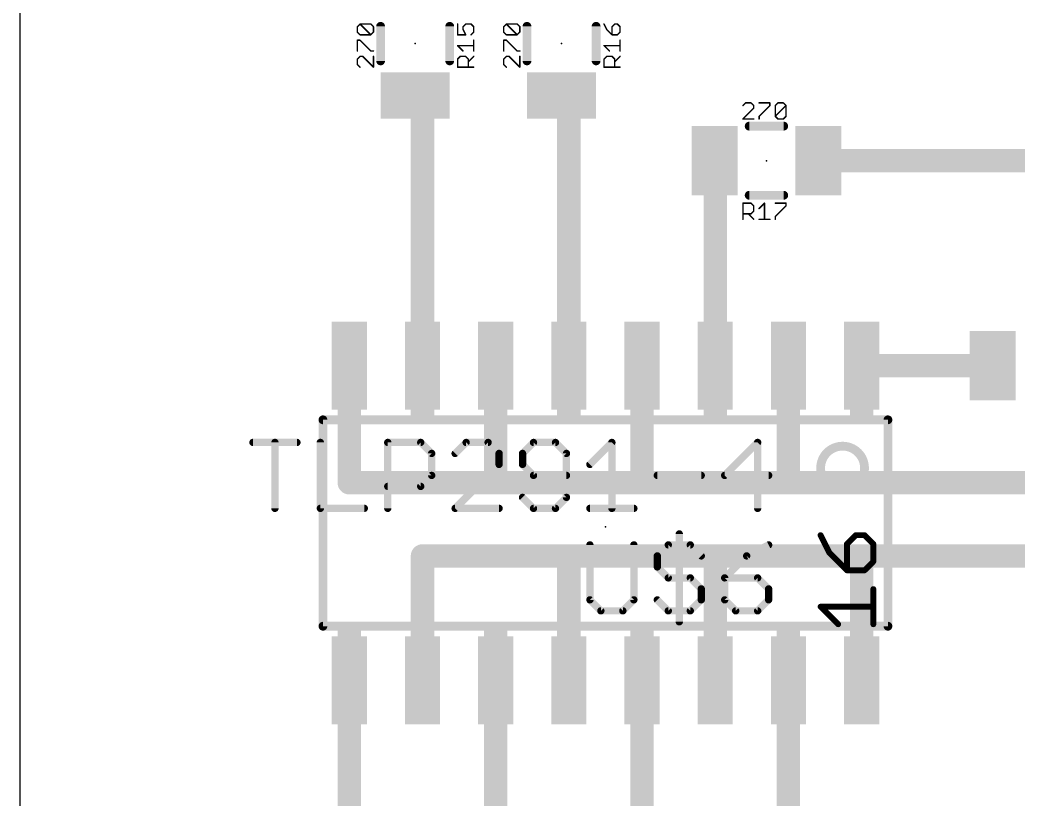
# Model space of a CAD drawing. Extents: x 0 to 107, y 0 to 139.
# Drawn here: x 0 to 17.32, y 68.43 to 81.94 of the extents above; entities that cross this region are included whole.
import ezdxf

# ---------------------------------------------------------------- set-up
doc = ezdxf.new("R2010")
doc.units = 0
for name, color, linetype in [('1', 14, 'CONTINUOUS'), ('20', 178, 'CONTINUOUS'), ('21', 250, 'CONTINUOUS'), ('23', 178, 'CONTINUOUS'), ('25', 250, 'CONTINUOUS'), ('27', 250, 'CONTINUOUS'), ('51', 250, 'CONTINUOUS')]:
    doc.layers.add(name, color=color, linetype=linetype)

# ---------------------------------------------------------------- blocks, each defined once
blk = doc.blocks.new('RECT')
blk.add_solid([(-0.5, -0.5), (0.5, -0.5), (-0.5, 0.5), (0.5, 0.5)])

msp = doc.modelspace()

# ---------------------------------------------------------------- linework, layer by layer
at = {"layer": '1', "const_width": 0.4064}
for points in [[(6.985, 80.634), (6.858, 80.634)], [(6.985, 75.946), (6.985, 80.634)], [(9.525, 80.634), (9.398, 80.634)], [(9.525, 75.946), (9.525, 80.634)], [(12.054, 79.502), (12.065, 79.491)], [(12.065, 79.491), (12.065, 75.946)], [(13.854, 79.502), (20.574, 79.502)], [(5.715, 75.946), (5.715, 73.914)], [(8.255, 75.946), (8.255, 73.914)], [(10.795, 73.914), (10.795, 75.946)], [(13.335, 73.914), (13.335, 75.946)], [(14.605, 75.946), (16.88, 75.946)], [(5.715, 73.914), (8.255, 73.914)], [(8.255, 73.914), (10.795, 73.914)], [(10.795, 73.914), (13.335, 73.914)], [(13.335, 73.914), (25.4, 73.914)], [(9.525, 72.644), (6.985, 72.644)], [(6.985, 72.644), (6.985, 70.485)], [(12.065, 72.644), (9.525, 72.644)], [(9.525, 72.644), (9.525, 70.485)], [(12.065, 70.485), (12.065, 72.644)], [(14.605, 72.644), (12.065, 72.644)], [(14.605, 70.485), (14.605, 72.644)], [(23.622, 72.644), (14.605, 72.644)], [(5.715, 55.118), (5.715, 70.485)], [(8.255, 70.485), (8.255, 55.499)], [(10.795, 66.421), (10.795, 70.485)], [(13.335, 66.675), (13.335, 70.485)]]:
    msp.add_lwpolyline(points, dxfattribs=at)
at = {"layer": '1', "const_width": 0.2032}
for points in [[(6.858, 80.7356, 1), (6.858, 80.5324)], [(7.0866, 80.634, 1), (6.8834, 80.634)], [(6.985, 80.5324, 1), (6.985, 80.7356)], [(9.398, 80.7356, 1), (9.398, 80.5324)], [(9.6266, 80.634, 1), (9.4234, 80.634)], [(9.525, 80.5324, 1), (9.525, 80.7356)], [(12.1258, 79.5738, 1), (11.9822, 79.4302)], [(12.1666, 79.491, 1), (11.9634, 79.491)], [(13.854, 79.6036, 1), (13.854, 79.4004)], [(11.9932, 79.4192, 1), (12.1368, 79.5628)], [(5.8166, 75.946, 1), (5.6134, 75.946)], [(6.8834, 75.946, 1), (7.0866, 75.946)], [(8.3566, 75.946, 1), (8.1534, 75.946)], [(9.4234, 75.946, 1), (9.6266, 75.946)], [(10.8966, 75.946, 1), (10.6934, 75.946)], [(11.9634, 75.946, 1), (12.1666, 75.946)], [(13.4366, 75.946, 1), (13.2334, 75.946)], [(14.605, 76.0476, 1), (14.605, 75.8444)], [(16.88, 75.8444, 1), (16.88, 76.0476)], [(5.715, 74.0156, 1), (5.715, 73.8124)], [(5.6134, 73.914, 1), (5.8166, 73.914)], [(8.255, 74.0156, 1), (8.255, 73.8124)], [(8.1534, 73.914, 1), (8.3566, 73.914)], [(8.255, 73.8124, 1), (8.255, 74.0156)], [(10.795, 74.0156, 1), (10.795, 73.8124)], [(10.6934, 73.914, 1), (10.8966, 73.914)], [(10.795, 73.8124, 1), (10.795, 74.0156)], [(13.335, 74.0156, 1), (13.335, 73.8124)], [(13.2334, 73.914, 1), (13.4366, 73.914)], [(13.335, 73.8124, 1), (13.335, 74.0156)], [(6.985, 72.7456, 1), (6.985, 72.5424)], [(7.0866, 72.644, 1), (6.8834, 72.644)], [(9.525, 72.7456, 1), (9.525, 72.5424)], [(9.6266, 72.644, 1), (9.4234, 72.644)], [(9.525, 72.5424, 1), (9.525, 72.7456)], [(12.1666, 72.644, 1), (11.9634, 72.644)], [(12.065, 72.7456, 1), (12.065, 72.5424)], [(12.065, 72.5424, 1), (12.065, 72.7456)], [(14.7066, 72.644, 1), (14.5034, 72.644)], [(14.605, 72.7456, 1), (14.605, 72.5424)], [(14.605, 72.5424, 1), (14.605, 72.7456)], [(5.8166, 70.485, 1), (5.6134, 70.485)], [(8.3566, 70.485, 1), (8.1534, 70.485)], [(10.8966, 70.485, 1), (10.6934, 70.485)], [(13.4366, 70.485, 1), (13.2334, 70.485)], [(6.8834, 70.485, 1), (7.0866, 70.485)], [(9.4234, 70.485, 1), (9.6266, 70.485)], [(11.9634, 70.485, 1), (12.1666, 70.485)], [(14.5034, 70.485, 1), (14.7066, 70.485)]]:
    msp.add_lwpolyline(points, format="xyb", dxfattribs=at)
at = {"layer": '20'}
msp.add_line((0, 139.37), (0, 0), dxfattribs=at)
at = {"layer": '21'}
for points, const_width in [([(6.258, 81.834), (6.258, 81.234)], 0.1524), ([(7.458, 81.834), (7.458, 81.234)], 0.1524), ([(8.798, 81.834), (8.798, 81.234)], 0.1524), ([(9.998, 81.834), (9.998, 81.234)], 0.1524), ([(13.254, 80.102), (12.654, 80.102)], 0.1524), ([(13.254, 78.902), (12.654, 78.902)], 0.1524), ([(15.0622, 75.0062), (5.2578, 75.0062)], 0.1524), ([(5.2578, 75.0062), (5.2578, 71.4248)], 0.1524), ([(15.0622, 71.4248), (15.0622, 75.0062)], 0.1524), ([(13.893, 73.0044), (14.0456, 72.6993)], 0.1016), ([(14.5031, 73.0044), (14.3506, 72.8519)], 0.1016), ([(14.6557, 73.0044), (14.5031, 73.0044)], 0.1016), ([(14.8082, 72.8519), (14.6557, 73.0044)], 0.1016), ([(14.0456, 72.6993), (14.3506, 72.3943)], 0.1016), ([(14.3506, 72.8519), (14.3506, 72.3943)], 0.1016), ([(14.8082, 72.5468), (14.8082, 72.8519)], 0.1016), ([(14.6557, 72.3943), (14.8082, 72.5468)], 0.1016), ([(14.3506, 72.3943), (14.6557, 72.3943)], 0.1016), ([(14.8082, 71.4588), (14.8082, 72.0689)], 0.1016), ([(14.1981, 71.4588), (13.893, 71.7638)], 0.1016), ([(13.893, 71.7638), (14.8082, 71.7638)], 0.1016), ([(5.2578, 71.4248), (15.0622, 71.4248)], 0.1524)]:
    msp.add_lwpolyline(points, dxfattribs=dict(at, const_width=const_width))
for points, const_width in [([(6.2961, 81.834, 1), (6.2199, 81.834)], 0.0762), ([(7.4961, 81.834, 1), (7.4199, 81.834)], 0.0762), ([(8.8361, 81.834, 1), (8.7599, 81.834)], 0.0762), ([(10.0361, 81.834, 1), (9.9599, 81.834)], 0.0762), ([(6.2199, 81.234, 1), (6.2961, 81.234)], 0.0762), ([(7.4199, 81.234, 1), (7.4961, 81.234)], 0.0762), ([(8.7599, 81.234, 1), (8.8361, 81.234)], 0.0762), ([(9.9599, 81.234, 1), (10.0361, 81.234)], 0.0762), ([(12.654, 80.1401, 1), (12.654, 80.0639)], 0.0762), ([(13.254, 80.0639, 1), (13.254, 80.1401)], 0.0762), ([(12.654, 78.9401, 1), (12.654, 78.8639)], 0.0762), ([(13.254, 78.8639, 1), (13.254, 78.9401)], 0.0762), ([(5.2578, 75.0443, 1), (5.2578, 74.9681)], 0.0762), ([(5.2959, 75.0062, 1), (5.2197, 75.0062)], 0.0762), ([(15.1003, 75.0062, 1), (15.0241, 75.0062)], 0.0762), ([(15.0622, 74.9681, 1), (15.0622, 75.0443)], 0.0762), ([(14.2748, 73.787, 1), (14.2748, 74.549, 1), (14.2748, 73.787)], 0.1524), ([(13.9157, 73.0158, 1), (13.8703, 72.993)], 0.0508), ([(14.5031, 73.0298, 1), (14.5031, 72.979)], 0.0508), ([(14.5211, 72.9864, 1), (14.4852, 73.0224)], 0.0508), ([(14.6736, 73.0224, 1), (14.6377, 72.9864)], 0.0508), ([(14.6557, 72.979, 1), (14.6557, 73.0298)], 0.0508), ([(14.0635, 72.7173, 1), (14.0276, 72.6814)], 0.0508), ([(14.376, 72.8519, 1), (14.3252, 72.8519)], 0.0508), ([(14.3326, 72.8698, 1), (14.3686, 72.8339)], 0.0508), ([(14.8336, 72.8519, 1), (14.7828, 72.8519)], 0.0508), ([(14.7902, 72.8339, 1), (14.8262, 72.8698)], 0.0508), ([(14.0228, 72.688, 1), (14.0683, 72.7107)], 0.0508), ([(14.7828, 72.5468, 1), (14.8336, 72.5468)], 0.0508), ([(14.8262, 72.5288, 1), (14.7902, 72.5648)], 0.0508), ([(14.3506, 72.4197, 1), (14.3506, 72.3689)], 0.0508), ([(14.3252, 72.3943, 1), (14.376, 72.3943)], 0.0508), ([(14.3326, 72.3763, 1), (14.3686, 72.4122)], 0.0508), ([(14.6377, 72.4122, 1), (14.6736, 72.3763)], 0.0508), ([(14.6557, 72.3689, 1), (14.6557, 72.4197)], 0.0508), ([(14.8336, 72.0689, 1), (14.7828, 72.0689)], 0.0508), ([(13.893, 71.7892, 1), (13.893, 71.7384)], 0.0508), ([(13.911, 71.7818, 1), (13.8751, 71.7459)], 0.0508), ([(14.8082, 71.7384, 1), (14.8082, 71.7892)], 0.0508), ([(5.2578, 71.4629, 1), (5.2578, 71.3867)], 0.0762), ([(5.2197, 71.4248, 1), (5.2959, 71.4248)], 0.0762), ([(14.1801, 71.4408, 1), (14.216, 71.4767)], 0.0508), ([(14.7828, 71.4588, 1), (14.8336, 71.4588)], 0.0508), ([(15.0241, 71.4248, 1), (15.1003, 71.4248)], 0.0762), ([(15.0622, 71.3867, 1), (15.0622, 71.4629)], 0.0762)]:
    msp.add_lwpolyline(points, format="xyb", dxfattribs=dict(at, const_width=const_width))
at = {"layer": '23'}
for p in [(6.858, 81.534), (9.398, 81.534), (12.954, 79.502), (10.16, 73.152)]:
    msp.add_point(p, dxfattribs=at)
at = {"layer": '25'}
for points, const_width in [([(7.5944, 81.8734), (7.5944, 81.687)], 0.0254), ([(7.6876, 81.8268), (7.7342, 81.8734)], 0.0254), ([(7.6876, 81.7802), (7.6876, 81.8268)], 0.0254), ([(7.7342, 81.687), (7.6876, 81.7802)], 0.0254), ([(7.7342, 81.8734), (7.8274, 81.8734)], 0.0254), ([(7.8274, 81.8734), (7.874, 81.8268)], 0.0254), ([(7.874, 81.8268), (7.874, 81.7336)], 0.0254), ([(10.1344, 81.8734), (10.181, 81.7802)], 0.0254), ([(10.181, 81.7802), (10.2742, 81.687)], 0.0254), ([(10.3208, 81.8734), (10.2742, 81.8268)], 0.0254), ([(10.2742, 81.8268), (10.2742, 81.687)], 0.0254), ([(10.3674, 81.8734), (10.3208, 81.8734)], 0.0254), ([(10.414, 81.8268), (10.3674, 81.8734)], 0.0254), ([(10.414, 81.7336), (10.414, 81.8268)], 0.0254), ([(7.5944, 81.687), (7.7342, 81.687)], 0.0254), ([(7.874, 81.7336), (7.8274, 81.687)], 0.0254), ([(7.874, 81.4064), (7.874, 81.5928)], 0.0254), ([(10.2742, 81.687), (10.3674, 81.687)], 0.0254), ([(10.3674, 81.687), (10.414, 81.7336)], 0.0254), ([(10.414, 81.4064), (10.414, 81.5928)], 0.0254), ([(7.6876, 81.4064), (7.5944, 81.4996)], 0.0254), ([(7.5944, 81.4996), (7.874, 81.4996)], 0.0254), ([(10.2276, 81.4064), (10.1344, 81.4996)], 0.0254), ([(10.1344, 81.4996), (10.414, 81.4996)], 0.0254), ([(7.5944, 81.2655), (7.641, 81.3121)], 0.0254), ([(7.5944, 81.1257), (7.5944, 81.2655)], 0.0254), ([(7.641, 81.3121), (7.7342, 81.3121)], 0.0254), ([(7.7342, 81.3121), (7.7808, 81.2655)], 0.0254), ([(7.7808, 81.2189), (7.874, 81.3121)], 0.0254), ([(7.7808, 81.2655), (7.7808, 81.1257)], 0.0254), ([(10.1344, 81.2655), (10.181, 81.3121)], 0.0254), ([(10.1344, 81.1257), (10.1344, 81.2655)], 0.0254), ([(10.181, 81.3121), (10.2742, 81.3121)], 0.0254), ([(10.2742, 81.3121), (10.3208, 81.2655)], 0.0254), ([(10.3208, 81.2189), (10.414, 81.3121)], 0.0254), ([(10.3208, 81.2655), (10.3208, 81.1257)], 0.0254), ([(7.874, 81.1257), (7.5944, 81.1257)], 0.0254), ([(10.414, 81.1257), (10.1344, 81.1257)], 0.0254), ([(12.5457, 78.486), (12.5457, 78.7656)], 0.0254), ([(12.5457, 78.7656), (12.6855, 78.7656)], 0.0254), ([(12.6855, 78.7656), (12.7321, 78.719)], 0.0254), ([(12.7321, 78.6258), (12.6855, 78.5792)], 0.0254), ([(12.7321, 78.719), (12.7321, 78.6258)], 0.0254), ([(12.8264, 78.6724), (12.9196, 78.7656)], 0.0254), ([(12.9196, 78.7656), (12.9196, 78.486)], 0.0254), ([(13.107, 78.7656), (13.2934, 78.7656)], 0.0254), ([(13.2934, 78.719), (13.107, 78.5326)], 0.0254), ([(13.2934, 78.7656), (13.2934, 78.719)], 0.0254), ([(12.6855, 78.5792), (12.5457, 78.5792)], 0.0254), ([(12.6389, 78.5792), (12.7321, 78.486)], 0.0254), ([(12.8264, 78.486), (13.0128, 78.486)], 0.0254), ([(13.107, 78.5326), (13.107, 78.486)], 0.0254), ([(11.441, 73.0261), (11.441, 71.5008)], 0.127), ([(9.8903, 72.8355), (9.8903, 71.8822)], 0.127), ([(10.653, 71.8822), (10.653, 72.8355)], 0.127), ([(11.0597, 72.6448), (11.2504, 72.8355)], 0.127), ([(11.2504, 72.8355), (11.6317, 72.8355)], 0.127), ([(11.6317, 72.8355), (11.8224, 72.6448)], 0.127), ([(12.9917, 72.8355), (12.6104, 72.6448)], 0.127), ([(11.0597, 72.4541), (11.0597, 72.6448)], 0.127), ([(12.6104, 72.6448), (12.2291, 72.2635)], 0.127), ([(11.2504, 72.2635), (11.0597, 72.4541)], 0.127), ([(11.6317, 72.2635), (11.2504, 72.2635)], 0.127), ([(11.8224, 72.0728), (11.6317, 72.2635)], 0.127), ([(12.2291, 72.2635), (12.2291, 71.8822)], 0.127), ([(12.8011, 72.2635), (12.2291, 72.2635)], 0.127), ([(12.9917, 72.0728), (12.8011, 72.2635)], 0.127), ([(11.8224, 71.8822), (11.8224, 72.0728)], 0.127), ([(12.9917, 71.8822), (12.9917, 72.0728)], 0.127), ([(9.8903, 71.8822), (10.081, 71.6915)], 0.127), ([(10.4623, 71.6915), (10.653, 71.8822)], 0.127), ([(11.0597, 71.8822), (11.2504, 71.6915)], 0.127), ([(11.6317, 71.6915), (11.8224, 71.8822)], 0.127), ([(12.2291, 71.8822), (12.4198, 71.6915)], 0.127), ([(12.8011, 71.6915), (12.9917, 71.8822)], 0.127), ([(10.081, 71.6915), (10.4623, 71.6915)], 0.127), ([(11.2504, 71.6915), (11.6317, 71.6915)], 0.127), ([(12.4198, 71.6915), (12.8011, 71.6915)], 0.127)]:
    msp.add_lwpolyline(points, dxfattribs=dict(at, const_width=const_width))
for points, const_width in [([(7.6007, 81.8734, 1), (7.588, 81.8734)], 0.0127), ([(7.6939, 81.8268, 1), (7.6812, 81.8268)], 0.0127), ([(7.6812, 81.7802, 1), (7.6939, 81.7802)], 0.0127), ([(7.6831, 81.8313, 1), (7.6921, 81.8224)], 0.0127), ([(7.6933, 81.7831, 1), (7.6819, 81.7774)], 0.0127), ([(7.7342, 81.8798, 1), (7.7342, 81.8671)], 0.0127), ([(7.7387, 81.869, 1), (7.7297, 81.8779)], 0.0127), ([(7.8319, 81.8779, 1), (7.8229, 81.869)], 0.0127), ([(7.8274, 81.8671, 1), (7.8274, 81.8798)], 0.0127), ([(7.8804, 81.8268, 1), (7.8677, 81.8268)], 0.0127), ([(7.8695, 81.8224, 1), (7.8785, 81.8313)], 0.0127), ([(10.14, 81.8763, 1), (10.1287, 81.8706)], 0.0127), ([(10.1855, 81.7847, 1), (10.1765, 81.7757)], 0.0127), ([(10.1753, 81.7774, 1), (10.1866, 81.7831)], 0.0127), ([(10.2805, 81.8268, 1), (10.2678, 81.8268)], 0.0127), ([(10.2697, 81.8313, 1), (10.2787, 81.8224)], 0.0127), ([(10.3208, 81.8798, 1), (10.3208, 81.8671)], 0.0127), ([(10.3253, 81.869, 1), (10.3163, 81.8779)], 0.0127), ([(10.3719, 81.8779, 1), (10.3629, 81.869)], 0.0127), ([(10.3674, 81.8671, 1), (10.3674, 81.8798)], 0.0127), ([(10.4203, 81.8268, 1), (10.4077, 81.8268)], 0.0127), ([(10.4095, 81.8224, 1), (10.4185, 81.8313)], 0.0127), ([(7.5944, 81.6934, 1), (7.5944, 81.6807)], 0.0127), ([(7.588, 81.687, 1), (7.6007, 81.687)], 0.0127), ([(7.7285, 81.6842, 1), (7.7399, 81.6899)], 0.0127), ([(7.7342, 81.6807, 1), (7.7342, 81.6934)], 0.0127), ([(7.8229, 81.6915, 1), (7.8319, 81.6825)], 0.0127), ([(7.8677, 81.7336, 1), (7.8804, 81.7336)], 0.0127), ([(7.8804, 81.5928, 1), (7.8677, 81.5928)], 0.0127), ([(7.8785, 81.7291, 1), (7.8695, 81.7381)], 0.0127), ([(10.2678, 81.687, 1), (10.2805, 81.687)], 0.0127), ([(10.2742, 81.6934, 1), (10.2742, 81.6807)], 0.0127), ([(10.2697, 81.6825, 1), (10.2787, 81.6915)], 0.0127), ([(10.3629, 81.6915, 1), (10.3719, 81.6825)], 0.0127), ([(10.3674, 81.6807, 1), (10.3674, 81.6934)], 0.0127), ([(10.4077, 81.7336, 1), (10.4203, 81.7336)], 0.0127), ([(10.4203, 81.5928, 1), (10.4077, 81.5928)], 0.0127), ([(10.4185, 81.7291, 1), (10.4095, 81.7381)], 0.0127), ([(7.5989, 81.5041, 1), (7.5899, 81.4951)], 0.0127), ([(7.5944, 81.5059, 1), (7.5944, 81.4932)], 0.0127), ([(7.6831, 81.4019, 1), (7.6921, 81.4109)], 0.0127), ([(7.8677, 81.4064, 1), (7.8804, 81.4064)], 0.0127), ([(7.874, 81.4932, 1), (7.874, 81.5059)], 0.0127), ([(10.1389, 81.5041, 1), (10.1299, 81.4951)], 0.0127), ([(10.1344, 81.5059, 1), (10.1344, 81.4932)], 0.0127), ([(10.2231, 81.4019, 1), (10.2321, 81.4109)], 0.0127), ([(10.4077, 81.4064, 1), (10.4203, 81.4064)], 0.0127), ([(10.414, 81.4932, 1), (10.414, 81.5059)], 0.0127), ([(7.6007, 81.2655, 1), (7.588, 81.2655)], 0.0127), ([(7.5899, 81.27, 1), (7.5989, 81.261)], 0.0127), ([(7.641, 81.3185, 1), (7.641, 81.3058)], 0.0127), ([(7.6455, 81.3077, 1), (7.6365, 81.3166)], 0.0127), ([(7.7387, 81.3166, 1), (7.7297, 81.3077)], 0.0127), ([(7.7342, 81.3058, 1), (7.7342, 81.3185)], 0.0127), ([(7.7871, 81.2655, 1), (7.7744, 81.2655)], 0.0127), ([(7.7763, 81.2234, 1), (7.7853, 81.2144)], 0.0127), ([(7.7763, 81.261, 1), (7.7853, 81.27)], 0.0127), ([(7.8785, 81.3077, 1), (7.8695, 81.3166)], 0.0127), ([(10.1407, 81.2655, 1), (10.128, 81.2655)], 0.0127), ([(10.1299, 81.27, 1), (10.1389, 81.261)], 0.0127), ([(10.181, 81.3185, 1), (10.181, 81.3058)], 0.0127), ([(10.1855, 81.3077, 1), (10.1765, 81.3166)], 0.0127), ([(10.2787, 81.3166, 1), (10.2697, 81.3077)], 0.0127), ([(10.2742, 81.3058, 1), (10.2742, 81.3185)], 0.0127), ([(10.3271, 81.2655, 1), (10.3144, 81.2655)], 0.0127), ([(10.3163, 81.2234, 1), (10.3253, 81.2144)], 0.0127), ([(10.3163, 81.261, 1), (10.3253, 81.27)], 0.0127), ([(10.4185, 81.3077, 1), (10.4095, 81.3166)], 0.0127), ([(7.5944, 81.1321, 1), (7.5944, 81.1194)], 0.0127), ([(7.588, 81.1257, 1), (7.6007, 81.1257)], 0.0127), ([(7.7744, 81.1257, 1), (7.7871, 81.1257)], 0.0127), ([(7.874, 81.1194, 1), (7.874, 81.1321)], 0.0127), ([(10.1344, 81.1321, 1), (10.1344, 81.1194)], 0.0127), ([(10.128, 81.1257, 1), (10.1407, 81.1257)], 0.0127), ([(10.3144, 81.1257, 1), (10.3271, 81.1257)], 0.0127), ([(10.414, 81.1194, 1), (10.414, 81.1321)], 0.0127), ([(12.5457, 78.772, 1), (12.5457, 78.7593)], 0.0127), ([(12.5521, 78.7656, 1), (12.5394, 78.7656)], 0.0127), ([(12.69, 78.7701, 1), (12.681, 78.7611)], 0.0127), ([(12.6855, 78.7593, 1), (12.6855, 78.772)], 0.0127), ([(12.7385, 78.719, 1), (12.7258, 78.719)], 0.0127), ([(12.7258, 78.6258, 1), (12.7385, 78.6258)], 0.0127), ([(12.7277, 78.7145, 1), (12.7366, 78.7235)], 0.0127), ([(12.7366, 78.6213, 1), (12.7277, 78.6303)], 0.0127), ([(12.8219, 78.6769, 1), (12.8309, 78.6679)], 0.0127), ([(12.9259, 78.7656, 1), (12.9132, 78.7656)], 0.0127), ([(12.9241, 78.7611, 1), (12.9151, 78.7701)], 0.0127), ([(13.107, 78.772, 1), (13.107, 78.7593)], 0.0127), ([(13.2998, 78.7656, 1), (13.2871, 78.7656)], 0.0127), ([(13.2871, 78.719, 1), (13.2998, 78.719)], 0.0127), ([(13.2979, 78.7145, 1), (13.289, 78.7235)], 0.0127), ([(13.2934, 78.7593, 1), (13.2934, 78.772)], 0.0127), ([(12.5457, 78.5856, 1), (12.5457, 78.5729)], 0.0127), ([(12.5394, 78.486, 1), (12.5521, 78.486)], 0.0127), ([(12.6434, 78.5837, 1), (12.6344, 78.5747)], 0.0127), ([(12.681, 78.5837, 1), (12.69, 78.5747)], 0.0127), ([(12.6855, 78.5729, 1), (12.6855, 78.5856)], 0.0127), ([(12.7277, 78.4815, 1), (12.7366, 78.4905)], 0.0127), ([(12.8264, 78.4924, 1), (12.8264, 78.4797)], 0.0127), ([(12.9132, 78.486, 1), (12.9259, 78.486)], 0.0127), ([(13.0128, 78.4797, 1), (13.0128, 78.4924)], 0.0127), ([(13.1025, 78.5371, 1), (13.1115, 78.5281)], 0.0127), ([(13.1134, 78.5326, 1), (13.1007, 78.5326)], 0.0127), ([(13.1007, 78.486, 1), (13.1134, 78.486)], 0.0127), ([(11.4728, 73.0261, 1), (11.4093, 73.0261)], 0.0635), ([(9.9221, 72.8355, 1), (9.8586, 72.8355)], 0.0635), ([(10.6847, 72.8355, 1), (10.6212, 72.8355)], 0.0635), ([(11.2504, 72.8672, 1), (11.2504, 72.8037)], 0.0635), ([(11.2728, 72.813, 1), (11.2279, 72.8579)], 0.0635), ([(11.6541, 72.8579, 1), (11.6092, 72.813)], 0.0635), ([(11.6317, 72.8037, 1), (11.6317, 72.8672)], 0.0635), ([(13.0059, 72.8071, 1), (12.9775, 72.8639)], 0.0635), ([(11.0372, 72.6673, 1), (11.0822, 72.6224)], 0.0635), ([(11.0915, 72.6448, 1), (11.028, 72.6448)], 0.0635), ([(11.7999, 72.6224, 1), (11.8448, 72.6673)], 0.0635), ([(12.5962, 72.6732, 1), (12.6246, 72.6164)], 0.0635), ([(12.6329, 72.6224, 1), (12.588, 72.6673)], 0.0635), ([(11.0822, 72.4766, 1), (11.0372, 72.4317)], 0.0635), ([(11.028, 72.4541, 1), (11.0915, 72.4541)], 0.0635), ([(11.2504, 72.2952, 1), (11.2504, 72.2317)], 0.0635), ([(11.2279, 72.241, 1), (11.2728, 72.2859)], 0.0635), ([(11.6541, 72.2859, 1), (11.6092, 72.241)], 0.0635), ([(11.6317, 72.2317, 1), (11.6317, 72.2952)], 0.0635), ([(12.2608, 72.2635, 1), (12.1973, 72.2635)], 0.0635), ([(12.2291, 72.2952, 1), (12.2291, 72.2317)], 0.0635), ([(12.2066, 72.2859, 1), (12.2515, 72.241)], 0.0635), ([(12.8235, 72.2859, 1), (12.7786, 72.241)], 0.0635), ([(12.8011, 72.2317, 1), (12.8011, 72.2952)], 0.0635), ([(11.8541, 72.0728, 1), (11.7906, 72.0728)], 0.0635), ([(11.7999, 72.0504, 1), (11.8448, 72.0953)], 0.0635), ([(13.0235, 72.0728, 1), (12.96, 72.0728)], 0.0635), ([(12.9693, 72.0504, 1), (13.0142, 72.0953)], 0.0635), ([(9.8586, 71.8822, 1), (9.9221, 71.8822)], 0.0635), ([(9.9128, 71.9046, 1), (9.8679, 71.8597)], 0.0635), ([(10.6212, 71.8822, 1), (10.6847, 71.8822)], 0.0635), ([(10.6754, 71.8597, 1), (10.6305, 71.9046)], 0.0635), ([(11.0822, 71.9046, 1), (11.0372, 71.8597)], 0.0635), ([(11.7906, 71.8822, 1), (11.8541, 71.8822)], 0.0635), ([(11.8448, 71.8597, 1), (11.7999, 71.9046)], 0.0635), ([(12.2515, 71.9046, 1), (12.2066, 71.8597)], 0.0635), ([(12.1973, 71.8822, 1), (12.2608, 71.8822)], 0.0635), ([(12.96, 71.8822, 1), (13.0235, 71.8822)], 0.0635), ([(13.0142, 71.8597, 1), (12.9693, 71.9046)], 0.0635), ([(10.081, 71.7233, 1), (10.081, 71.6598)], 0.0635), ([(10.0585, 71.669, 1), (10.1034, 71.714)], 0.0635), ([(10.4398, 71.714, 1), (10.4847, 71.669)], 0.0635), ([(10.4623, 71.6598, 1), (10.4623, 71.7233)], 0.0635), ([(11.2504, 71.7233, 1), (11.2504, 71.6598)], 0.0635), ([(11.2279, 71.669, 1), (11.2728, 71.714)], 0.0635), ([(11.6092, 71.714, 1), (11.6541, 71.669)], 0.0635), ([(11.6317, 71.6598, 1), (11.6317, 71.7233)], 0.0635), ([(12.4198, 71.7233, 1), (12.4198, 71.6598)], 0.0635), ([(12.3973, 71.669, 1), (12.4422, 71.714)], 0.0635), ([(12.7786, 71.714, 1), (12.8235, 71.669)], 0.0635), ([(12.8011, 71.6598, 1), (12.8011, 71.7233)], 0.0635), ([(11.4093, 71.5008, 1), (11.4728, 71.5008)], 0.0635)]:
    msp.add_lwpolyline(points, format="xyb", dxfattribs=dict(at, const_width=const_width))
at = {"layer": '27'}
for points, const_width in [([(5.8608, 81.8268, 1), (5.8481, 81.8268)], 0.0127), ([(5.85, 81.8313, 1), (5.859, 81.8224)], 0.0127), ([(5.9011, 81.8798, 1), (5.9011, 81.8671)], 0.0127), ([(5.9056, 81.8779, 1), (5.8966, 81.869)], 0.0127), ([(5.9056, 81.869, 1), (5.8966, 81.8779)], 0.0127), ([(6.092, 81.8779, 1), (6.083, 81.869)], 0.0127), ([(6.0875, 81.8671, 1), (6.0875, 81.8798)], 0.0127), ([(6.1405, 81.8268, 1), (6.1277, 81.8268)], 0.0127), ([(6.1296, 81.8224, 1), (6.1386, 81.8313)], 0.0127), ([(8.4008, 81.8268, 1), (8.3881, 81.8268)], 0.0127), ([(8.39, 81.8313, 1), (8.399, 81.8224)], 0.0127), ([(8.4411, 81.8798, 1), (8.4411, 81.8671)], 0.0127), ([(8.4456, 81.8779, 1), (8.4366, 81.869)], 0.0127), ([(8.4456, 81.869, 1), (8.4366, 81.8779)], 0.0127), ([(8.632, 81.8779, 1), (8.623, 81.869)], 0.0127), ([(8.6275, 81.8671, 1), (8.6275, 81.8798)], 0.0127), ([(8.6805, 81.8268, 1), (8.6678, 81.8268)], 0.0127), ([(8.6696, 81.8224, 1), (8.6786, 81.8313)], 0.0127), ([(5.8481, 81.7336, 1), (5.8608, 81.7336)], 0.0127), ([(5.8608, 81.5928, 1), (5.8481, 81.5928)], 0.0127), ([(5.859, 81.7381, 1), (5.85, 81.7291)], 0.0127), ([(5.8545, 81.5991, 1), (5.8545, 81.5864)], 0.0127), ([(5.9011, 81.6934, 1), (5.9011, 81.6807)], 0.0127), ([(5.9056, 81.5973, 1), (5.8966, 81.5883)], 0.0127), ([(5.8966, 81.6825, 1), (5.9056, 81.6915)], 0.0127), ([(5.9011, 81.5864, 1), (5.9011, 81.5991)], 0.0127), ([(6.083, 81.6915, 1), (6.092, 81.6825)], 0.0127), ([(6.083, 81.6825, 1), (6.092, 81.6915)], 0.0127), ([(6.0875, 81.6807, 1), (6.0875, 81.6934)], 0.0127), ([(6.1277, 81.7336, 1), (6.1405, 81.7336)], 0.0127), ([(6.1386, 81.7291, 1), (6.1296, 81.7381)], 0.0127), ([(8.3881, 81.7336, 1), (8.4008, 81.7336)], 0.0127), ([(8.4008, 81.5928, 1), (8.3881, 81.5928)], 0.0127), ([(8.399, 81.7381, 1), (8.39, 81.7291)], 0.0127), ([(8.3945, 81.5991, 1), (8.3945, 81.5864)], 0.0127), ([(8.4411, 81.6934, 1), (8.4411, 81.6807)], 0.0127), ([(8.4456, 81.5973, 1), (8.4366, 81.5883)], 0.0127), ([(8.4366, 81.6825, 1), (8.4456, 81.6915)], 0.0127), ([(8.4411, 81.5864, 1), (8.4411, 81.5991)], 0.0127), ([(8.623, 81.6915, 1), (8.632, 81.6825)], 0.0127), ([(8.623, 81.6825, 1), (8.632, 81.6915)], 0.0127), ([(8.6275, 81.6807, 1), (8.6275, 81.6934)], 0.0127), ([(8.6678, 81.7336, 1), (8.6805, 81.7336)], 0.0127), ([(8.6786, 81.7291, 1), (8.6696, 81.7381)], 0.0127), ([(5.8481, 81.4064, 1), (5.8608, 81.4064)], 0.0127), ([(6.0875, 81.4127, 1), (6.0875, 81.4)], 0.0127), ([(6.083, 81.4019, 1), (6.092, 81.4109)], 0.0127), ([(6.1341, 81.4, 1), (6.1341, 81.4127)], 0.0127), ([(8.3881, 81.4064, 1), (8.4008, 81.4064)], 0.0127), ([(8.6275, 81.4127, 1), (8.6275, 81.4)], 0.0127), ([(8.623, 81.4019, 1), (8.632, 81.4109)], 0.0127), ([(8.6741, 81.4, 1), (8.6741, 81.4127)], 0.0127), ([(5.8608, 81.2655, 1), (5.8481, 81.2655)], 0.0127), ([(5.85, 81.27, 1), (5.859, 81.261)], 0.0127), ([(5.9011, 81.3185, 1), (5.9011, 81.3058)], 0.0127), ([(5.9056, 81.3077, 1), (5.8966, 81.3166)], 0.0127), ([(5.9522, 81.3166, 1), (5.9432, 81.3077)], 0.0127), ([(5.9477, 81.3058, 1), (5.9477, 81.3185)], 0.0127), ([(6.1405, 81.3121, 1), (6.1277, 81.3121)], 0.0127), ([(8.4008, 81.2655, 1), (8.3881, 81.2655)], 0.0127), ([(8.39, 81.27, 1), (8.399, 81.261)], 0.0127), ([(8.4411, 81.3185, 1), (8.4411, 81.3058)], 0.0127), ([(8.4456, 81.3077, 1), (8.4366, 81.3166)], 0.0127), ([(8.4922, 81.3166, 1), (8.4832, 81.3077)], 0.0127), ([(8.4877, 81.3058, 1), (8.4877, 81.3185)], 0.0127), ([(8.6805, 81.3121, 1), (8.6678, 81.3121)], 0.0127), ([(5.8481, 81.1723, 1), (5.8608, 81.1723)], 0.0127), ([(5.859, 81.1768, 1), (5.85, 81.1678)], 0.0127), ([(5.8966, 81.1212, 1), (5.9056, 81.1302)], 0.0127), ([(6.1277, 81.1257, 1), (6.1405, 81.1257)], 0.0127), ([(6.1296, 81.1212, 1), (6.1386, 81.1302)], 0.0127), ([(8.3881, 81.1723, 1), (8.4008, 81.1723)], 0.0127), ([(8.399, 81.1768, 1), (8.39, 81.1678)], 0.0127), ([(8.4366, 81.1212, 1), (8.4456, 81.1302)], 0.0127), ([(8.6678, 81.1257, 1), (8.6805, 81.1257)], 0.0127), ([(8.6696, 81.1212, 1), (8.6786, 81.1302)], 0.0127), ([(12.5412, 80.4634, 1), (12.5502, 80.4544)], 0.0127), ([(12.5923, 80.5119, 1), (12.5923, 80.4992)], 0.0127), ([(12.5968, 80.501, 1), (12.5878, 80.51)], 0.0127), ([(12.69, 80.51, 1), (12.681, 80.501)], 0.0127), ([(12.6855, 80.4992, 1), (12.6855, 80.5119)], 0.0127), ([(12.7385, 80.4589, 1), (12.7258, 80.4589)], 0.0127), ([(12.7258, 80.4123, 1), (12.7385, 80.4123)], 0.0127), ([(12.7277, 80.4544, 1), (12.7366, 80.4634)], 0.0127), ([(12.7366, 80.4078, 1), (12.7277, 80.4168)], 0.0127), ([(12.8264, 80.5119, 1), (12.8264, 80.4992)], 0.0127), ([(13.0191, 80.5055, 1), (13.0064, 80.5055)], 0.0127), ([(13.0064, 80.4589, 1), (13.0191, 80.4589)], 0.0127), ([(13.0173, 80.4544, 1), (13.0083, 80.4634)], 0.0127), ([(13.0128, 80.4992, 1), (13.0128, 80.5119)], 0.0127), ([(13.1025, 80.4634, 1), (13.1115, 80.4544)], 0.0127), ([(13.1134, 80.4589, 1), (13.1007, 80.4589)], 0.0127), ([(13.1536, 80.5119, 1), (13.1536, 80.4992)], 0.0127), ([(13.1581, 80.501, 1), (13.1491, 80.51)], 0.0127), ([(13.2513, 80.51, 1), (13.2424, 80.501)], 0.0127), ([(13.2468, 80.4992, 1), (13.2468, 80.5119)], 0.0127), ([(13.2998, 80.4589, 1), (13.2871, 80.4589)], 0.0127), ([(13.2979, 80.4544, 1), (13.289, 80.4634)], 0.0127), ([(13.289, 80.4544, 1), (13.2979, 80.4634)], 0.0127), ([(12.5457, 80.2323, 1), (12.5457, 80.2196)], 0.0127), ([(12.5412, 80.2304, 1), (12.5502, 80.2214)], 0.0127), ([(12.7321, 80.2196, 1), (12.7321, 80.2323)], 0.0127), ([(12.8327, 80.2725, 1), (12.82, 80.2725)], 0.0127), ([(12.8219, 80.277, 1), (12.8309, 80.268)], 0.0127), ([(12.82, 80.2259, 1), (12.8327, 80.2259)], 0.0127), ([(13.1115, 80.277, 1), (13.1025, 80.268)], 0.0127), ([(13.1025, 80.277, 1), (13.1115, 80.268)], 0.0127), ([(13.1007, 80.2725, 1), (13.1134, 80.2725)], 0.0127), ([(13.1536, 80.2323, 1), (13.1536, 80.2196)], 0.0127), ([(13.1491, 80.2214, 1), (13.1581, 80.2304)], 0.0127), ([(13.2424, 80.2304, 1), (13.2513, 80.2214)], 0.0127), ([(13.2468, 80.2196, 1), (13.2468, 80.2323)], 0.0127), ([(13.2871, 80.2725, 1), (13.2998, 80.2725)], 0.0127), ([(13.2979, 80.268, 1), (13.289, 80.277)], 0.0127), ([(4.0433, 74.6452, 1), (4.0433, 74.5817)], 0.0635), ([(4.4564, 74.6135, 1), (4.3929, 74.6135)], 0.0635), ([(4.806, 74.5817, 1), (4.806, 74.6452)], 0.0635), ([(5.2445, 74.6135, 1), (5.181, 74.6135)], 0.0635), ([(6.4139, 74.6135, 1), (6.3504, 74.6135)], 0.0635), ([(6.3821, 74.6452, 1), (6.3821, 74.5817)], 0.0635), ([(6.9765, 74.6359, 1), (6.9316, 74.591)], 0.0635), ([(6.9541, 74.5817, 1), (6.9541, 74.6452)], 0.0635), ([(7.7422, 74.6452, 1), (7.7422, 74.5817)], 0.0635), ([(7.7646, 74.591, 1), (7.7197, 74.6359)], 0.0635), ([(8.1459, 74.6359, 1), (8.101, 74.591)], 0.0635), ([(8.1235, 74.5817, 1), (8.1235, 74.6452)], 0.0635), ([(8.9116, 74.6452, 1), (8.9116, 74.5817)], 0.0635), ([(8.934, 74.591, 1), (8.8891, 74.6359)], 0.0635), ([(9.3153, 74.6359, 1), (9.2704, 74.591)], 0.0635), ([(9.2929, 74.5817, 1), (9.2929, 74.6452)], 0.0635), ([(10.3034, 74.6135, 1), (10.2399, 74.6135)], 0.0635), ([(10.2941, 74.591, 1), (10.2492, 74.6359)], 0.0635), ([(12.8328, 74.6135, 1), (12.7693, 74.6135)], 0.0635), ([(12.8235, 74.591, 1), (12.7786, 74.6359)], 0.0635), ([(7.1765, 74.4228, 1), (7.113, 74.4228)], 0.0635), ([(7.1223, 74.4004, 1), (7.1672, 74.4453)], 0.0635), ([(7.529, 74.4453, 1), (7.5739, 74.4004)], 0.0635), ([(8.3459, 74.4228, 1), (8.2824, 74.4228)], 0.0635), ([(8.2917, 74.4004, 1), (8.3366, 74.4453)], 0.0635), ([(8.7526, 74.4228, 1), (8.6891, 74.4228)], 0.0635), ([(8.6984, 74.4453, 1), (8.7433, 74.4004)], 0.0635), ([(9.5153, 74.4228, 1), (9.4518, 74.4228)], 0.0635), ([(9.4611, 74.4004, 1), (9.506, 74.4453)], 0.0635), ([(8.2824, 74.2322, 1), (8.3459, 74.2322)], 0.0635), ([(8.3366, 74.2097, 1), (8.2917, 74.2546)], 0.0635), ([(8.6891, 74.2322, 1), (8.7526, 74.2322)], 0.0635), ([(8.7433, 74.2546, 1), (8.6984, 74.2097)], 0.0635), ([(9.8678, 74.2546, 1), (9.9127, 74.2097)], 0.0635), ([(7.113, 74.0415, 1), (7.1765, 74.0415)], 0.0635), ([(7.1672, 74.019, 1), (7.1223, 74.0639)], 0.0635), ([(8.9116, 74.0732, 1), (8.9116, 74.0097)], 0.0635), ([(8.8891, 74.019, 1), (8.934, 74.0639)], 0.0635), ([(9.4835, 74.0097, 1), (9.4835, 74.0732)], 0.0635), ([(11.0597, 74.0732, 1), (11.0597, 74.0097)], 0.0635), ([(11.8223, 74.0097, 1), (11.8223, 74.0732)], 0.0635), ([(12.2291, 74.0732, 1), (12.2291, 74.0097)], 0.0635), ([(12.2066, 74.0639, 1), (12.2515, 74.019)], 0.0635), ([(12.9917, 74.0097, 1), (12.9917, 74.0732)], 0.0635), ([(6.3821, 73.8826, 1), (6.3821, 73.8191)], 0.0635), ([(6.9316, 73.8733, 1), (6.9765, 73.8284)], 0.0635), ([(6.9541, 73.8191, 1), (6.9541, 73.8826)], 0.0635), ([(8.7433, 73.6826, 1), (8.6984, 73.6377)], 0.0635), ([(9.4518, 73.6602, 1), (9.5153, 73.6602)], 0.0635), ([(9.506, 73.6377, 1), (9.4611, 73.6826)], 0.0635), ([(4.3929, 73.4695, 1), (4.4564, 73.4695)], 0.0635), ([(5.2127, 73.5012, 1), (5.2127, 73.4377)], 0.0635), ([(5.181, 73.4695, 1), (5.2445, 73.4695)], 0.0635), ([(5.9754, 73.4377, 1), (5.9754, 73.5012)], 0.0635), ([(6.3504, 73.4695, 1), (6.4139, 73.4695)], 0.0635), ([(7.529, 73.492, 1), (7.5739, 73.447)], 0.0635), ([(7.5515, 73.5012, 1), (7.5515, 73.4377)], 0.0635), ([(8.3141, 73.4377, 1), (8.3141, 73.5012)], 0.0635), ([(8.9116, 73.5012, 1), (8.9116, 73.4377)], 0.0635), ([(8.8891, 73.447, 1), (8.934, 73.492)], 0.0635), ([(9.2704, 73.492, 1), (9.3153, 73.447)], 0.0635), ([(9.2929, 73.4377, 1), (9.2929, 73.5012)], 0.0635), ([(9.8903, 73.5012, 1), (9.8903, 73.4377)], 0.0635), ([(10.2399, 73.4695, 1), (10.3034, 73.4695)], 0.0635), ([(10.6529, 73.4377, 1), (10.6529, 73.5012)], 0.0635), ([(12.7693, 73.4695, 1), (12.8328, 73.4695)], 0.0635)]:
    msp.add_lwpolyline(points, format="xyb", dxfattribs=dict(at, const_width=const_width))
for points, const_width in [([(5.8545, 81.8268), (5.9011, 81.8734)], 0.0254), ([(5.8545, 81.7336), (5.8545, 81.8268)], 0.0254), ([(5.9011, 81.8734), (6.0875, 81.8734)], 0.0254), ([(6.0875, 81.687), (5.9011, 81.8734)], 0.0254), ([(6.0875, 81.8734), (6.1341, 81.8268)], 0.0254), ([(6.1341, 81.8268), (6.1341, 81.7336)], 0.0254), ([(8.3945, 81.8268), (8.4411, 81.8734)], 0.0254), ([(8.3945, 81.7336), (8.3945, 81.8268)], 0.0254), ([(8.4411, 81.8734), (8.6275, 81.8734)], 0.0254), ([(8.6275, 81.687), (8.4411, 81.8734)], 0.0254), ([(8.6275, 81.8734), (8.6741, 81.8268)], 0.0254), ([(8.6741, 81.8268), (8.6741, 81.7336)], 0.0254), ([(5.9011, 81.687), (5.8545, 81.7336)], 0.0254), ([(5.8545, 81.4064), (5.8545, 81.5928)], 0.0254), ([(5.8545, 81.5928), (5.9011, 81.5928)], 0.0254), ([(6.0875, 81.687), (5.9011, 81.687)], 0.0254), ([(5.9011, 81.5928), (6.0875, 81.4064)], 0.0254), ([(6.1341, 81.7336), (6.0875, 81.687)], 0.0254), ([(8.4411, 81.687), (8.3945, 81.7336)], 0.0254), ([(8.3945, 81.4064), (8.3945, 81.5928)], 0.0254), ([(8.3945, 81.5928), (8.4411, 81.5928)], 0.0254), ([(8.6275, 81.687), (8.4411, 81.687)], 0.0254), ([(8.4411, 81.5928), (8.6275, 81.4064)], 0.0254), ([(8.6741, 81.7336), (8.6275, 81.687)], 0.0254), ([(6.0875, 81.4064), (6.1341, 81.4064)], 0.0254), ([(8.6275, 81.4064), (8.6741, 81.4064)], 0.0254), ([(5.9011, 81.3121), (5.8545, 81.2655)], 0.0254), ([(5.8545, 81.2655), (5.8545, 81.1723)], 0.0254), ([(5.9477, 81.3121), (5.9011, 81.3121)], 0.0254), ([(6.1341, 81.1257), (5.9477, 81.3121)], 0.0254), ([(6.1341, 81.3121), (6.1341, 81.1257)], 0.0254), ([(8.4411, 81.3121), (8.3945, 81.2655)], 0.0254), ([(8.3945, 81.2655), (8.3945, 81.1723)], 0.0254), ([(8.4877, 81.3121), (8.4411, 81.3121)], 0.0254), ([(8.6741, 81.1257), (8.4877, 81.3121)], 0.0254), ([(8.6741, 81.3121), (8.6741, 81.1257)], 0.0254), ([(5.8545, 81.1723), (5.9011, 81.1257)], 0.0254), ([(8.3945, 81.1723), (8.4411, 81.1257)], 0.0254), ([(12.5923, 80.5055), (12.5457, 80.4589)], 0.0254), ([(12.5457, 80.2259), (12.7321, 80.4123)], 0.0254), ([(12.6855, 80.5055), (12.5923, 80.5055)], 0.0254), ([(12.7321, 80.4589), (12.6855, 80.5055)], 0.0254), ([(12.7321, 80.4123), (12.7321, 80.4589)], 0.0254), ([(12.8264, 80.5055), (13.0128, 80.5055)], 0.0254), ([(13.0128, 80.4589), (12.8264, 80.2725)], 0.0254), ([(13.0128, 80.5055), (13.0128, 80.4589)], 0.0254), ([(13.107, 80.4589), (13.1536, 80.5055)], 0.0254), ([(13.107, 80.2725), (13.107, 80.4589)], 0.0254), ([(13.107, 80.2725), (13.2934, 80.4589)], 0.0254), ([(13.1536, 80.5055), (13.2468, 80.5055)], 0.0254), ([(13.2468, 80.5055), (13.2934, 80.4589)], 0.0254), ([(13.2934, 80.4589), (13.2934, 80.2725)], 0.0254), ([(12.7321, 80.2259), (12.5457, 80.2259)], 0.0254), ([(12.8264, 80.2725), (12.8264, 80.2259)], 0.0254), ([(13.1536, 80.2259), (13.107, 80.2725)], 0.0254), ([(13.2468, 80.2259), (13.1536, 80.2259)], 0.0254), ([(13.2934, 80.2725), (13.2468, 80.2259)], 0.0254), ([(4.0433, 74.6135), (4.806, 74.6135)], 0.127), ([(4.4246, 73.4695), (4.4246, 74.6135)], 0.127), ([(5.2127, 74.6135), (5.2127, 73.4695)], 0.127), ([(6.3821, 73.4695), (6.3821, 74.6135)], 0.127), ([(6.3821, 74.6135), (6.9541, 74.6135)], 0.127), ([(6.9541, 74.6135), (7.1448, 74.4228)], 0.127), ([(7.7422, 74.6135), (7.5515, 74.4228)], 0.127), ([(8.1235, 74.6135), (7.7422, 74.6135)], 0.127), ([(8.3141, 74.4228), (8.1235, 74.6135)], 0.127), ([(8.9116, 74.6135), (8.7209, 74.4228)], 0.127), ([(9.2929, 74.6135), (8.9116, 74.6135)], 0.127), ([(9.4835, 74.4228), (9.2929, 74.6135)], 0.127), ([(9.8903, 74.2322), (10.2716, 74.6135)], 0.127), ([(10.2716, 74.6135), (10.2716, 73.4695)], 0.127), ([(12.8011, 74.6135), (12.2291, 74.0415)], 0.127), ([(12.8011, 73.4695), (12.8011, 74.6135)], 0.127), ([(7.1448, 74.4228), (7.1448, 74.0415)], 0.127), ([(8.3141, 74.2322), (8.3141, 74.4228)], 0.127), ([(8.7209, 74.4228), (8.7209, 74.2322)], 0.127), ([(9.4835, 73.6602), (9.4835, 74.4228)], 0.127), ([(7.5515, 73.4695), (8.3141, 74.2322)], 0.127), ([(8.7209, 74.2322), (8.9116, 74.0415)], 0.127), ([(7.1448, 74.0415), (6.9541, 73.8508)], 0.127), ([(8.9116, 74.0415), (9.4835, 74.0415)], 0.127), ([(11.0597, 74.0415), (11.8223, 74.0415)], 0.127), ([(12.2291, 74.0415), (12.9917, 74.0415)], 0.127), ([(6.9541, 73.8508), (6.3821, 73.8508)], 0.127), ([(8.7209, 73.6602), (8.9116, 73.4695)], 0.127), ([(9.2929, 73.4695), (9.4835, 73.6602)], 0.127), ([(5.2127, 73.4695), (5.9754, 73.4695)], 0.127), ([(8.3141, 73.4695), (7.5515, 73.4695)], 0.127), ([(8.9116, 73.4695), (9.2929, 73.4695)], 0.127), ([(9.8903, 73.4695), (10.6529, 73.4695)], 0.127)]:
    msp.add_lwpolyline(points, dxfattribs=dict(at, const_width=const_width))

# ---------------------------------------------------------------- block references
at = {"layer": '1'}
for p, xscale, yscale, rotation in [((6.858, 80.634), 0.8, 1.2, 270), ((9.398, 80.634), 0.8, 1.2, 270), ((12.054, 79.502), 0.8, 1.2, 180), ((13.854, 79.502), 0.8, 1.2, 180), ((5.715, 75.946), 0.6096, 1.524, 180), ((6.985, 75.946), 0.6096, 1.524, 180), ((8.255, 75.946), 0.6096, 1.524, 180), ((9.525, 75.946), 0.6096, 1.524, 180), ((10.795, 75.946), 0.6096, 1.524, 180), ((12.065, 75.946), 0.6096, 1.524, 180), ((13.335, 75.946), 0.6096, 1.524, 180), ((14.605, 75.946), 0.6096, 1.524, 180), ((16.88, 75.946), 0.8, 1.2, 180), ((5.715, 70.485), 0.6096, 1.524, 180), ((6.985, 70.485), 0.6096, 1.524, 180), ((8.255, 70.485), 0.6096, 1.524, 180), ((9.525, 70.485), 0.6096, 1.524, 180), ((10.795, 70.485), 0.6096, 1.524, 180), ((12.065, 70.485), 0.6096, 1.524, 180), ((13.335, 70.485), 0.6096, 1.524, 180), ((14.605, 70.485), 0.6096, 1.524, 180)]:
    msp.add_blockref('RECT', p, dxfattribs=dict(at, xscale=xscale, yscale=yscale, rotation=rotation))
at = {"layer": '51', "xscale": 0.4064, "yscale": 1.016, "rotation": 180}
for p in [(5.715, 75.5396), (6.985, 75.5396), (8.255, 75.5396), (9.525, 75.5396), (10.795, 75.5396), (12.065, 75.5396), (13.335, 75.5396), (14.605, 75.5396), (5.715, 70.8914), (6.985, 70.8914), (8.255, 70.8914), (9.525, 70.8914), (10.795, 70.8914), (12.065, 70.8914), (13.335, 70.8914), (14.605, 70.8914)]:
    msp.add_blockref('RECT', p, dxfattribs=at)

doc.saveas('drawing.dxf')
